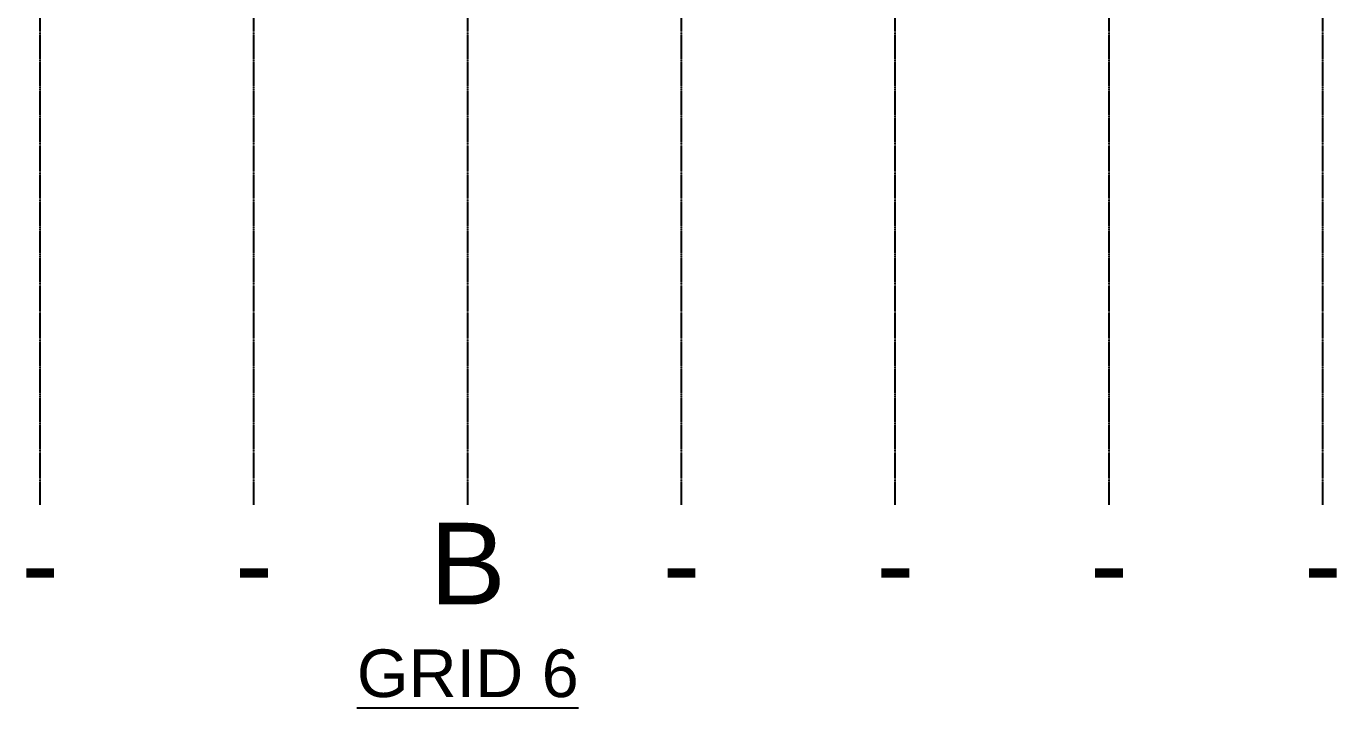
# Model space of a CAD drawing. Header units: millimetres. Extents: x -57554 to 16546, y 2142 to 98430.
# Drawn here: x -47218 to -42621, y 19512 to 21904 of the extents above; entities that cross this region are included whole.
import ezdxf

# ---------------------------------------------------------------- set-up
doc = ezdxf.new("R2010")
doc.units = ezdxf.units.MM
doc.linetypes.add('DXK_LINE_DOT3', pattern=[5.9187, 2.979, -0.9799, 0.9799, -0.9799])
doc.styles.add('Arial', font='ARIAL.TTF', dxfattribs={"height": 0.2})

msp = doc.modelspace()

# ---------------------------------------------------------------- linework, layer by layer
at = {"color": 1, "linetype": 'DXK_LINE_DOT3'}
for p, q in [((-47169.5, 20224.6), (-47169.5, 32724.6)), ((-46419.5, 20224.6), (-46419.5, 32724.6)), ((-45669.5, 20224.6), (-45669.5, 32724.6)), ((-44919.5, 20224.6), (-44919.5, 32724.6)), ((-44169.5, 20224.6), (-44169.5, 32724.6)), ((-43419.5, 20224.6), (-43419.5, 32724.6)), ((-42669.5, 20224.6), (-42669.5, 32724.6))]:
    msp.add_line(p, q, dxfattribs=at)
at = {"color": 6, "linetype": 'Continuous'}
msp.add_line((-46058.4, 19512.1), (-45280.6, 19512.1), dxfattribs=at)

# ---------------------------------------------------------------- texts
at = {"color": 5, "linetype": 'Continuous', "style": 'Arial'}
for s, p in [('B', (-45802.8, 19874.6)), ('-', (-47236.2, 19874.6)), ('-', (-46486.2, 19874.6)), ('-', (-44986.2, 19874.6)), ('-', (-44236.2, 19874.6)), ('-', (-43486.2, 19874.6)), ('-', (-42736.2, 19874.6))]:
    msp.add_text(s, height=286.5, dxfattribs=at).set_placement(p)

# ---------------------------------------------------------------- wipeouts: each hides what was drawn before it
at = {"color": 0, "linetype": 'Continuous'}
msp.add_wipeout([(-45280.6, 19549.6), (-45280.6, 19724.6), (-46058.4, 19724.6), (-46058.4, 19549.6)], dxfattribs=at)

# ---------------------------------------------------------------- next in the draw order: texts
at = {"color": 7, "linetype": 'Continuous', "style": 'Arial'}
msp.add_text('GRID 6', height=167.14, dxfattribs=at).set_placement((-46058.4, 19549.6))

doc.saveas('drawing.dxf')
